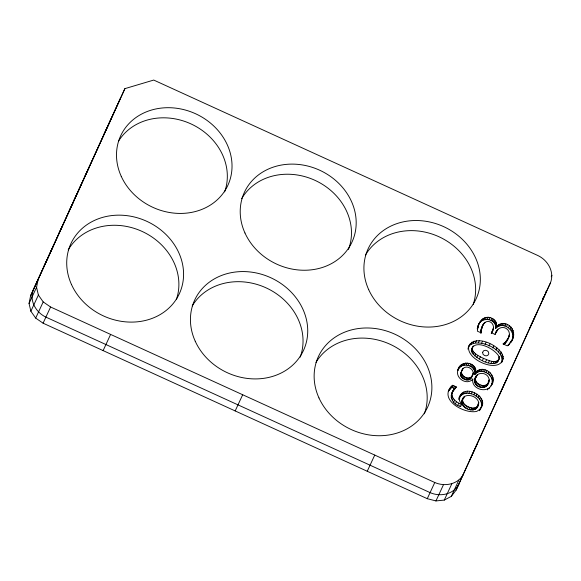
<?xml version="1.0" encoding="UTF-8"?>
<svg xmlns="http://www.w3.org/2000/svg" width="581" height="581" viewBox="0 0 581 581"><rect width="100%" height="100%" fill="white"/><g stroke="black" fill="none" stroke-linecap="round" stroke-linejoin="round"><path stroke-width="0.87" d="M492.848 329.928L491.25 333.392C495.353 329.18 493.806 320.712 486.98 321.496C482.339 322.775 481.177 328.555 480.538 332.76L482.898 325.026M469.179 345.499C463.638 358.695 499.689 374.941 503.168 358.484C503.299 346.123 473.551 332.056 468.242 347.525L470.399 343.516M502.471 360.714L501.534 362.733C505.717 349.471 478.512 337.634 469.463 345.542M481.475 330.742L481.366 332.986L477.364 331.163C477.909 325.585 479.95 318.548 486.326 317.408C492.274 316.122 499.406 322.651 495.6 328.505C497.22 318.163 480.073 316.035 478.01 326.101L479.245 323.356M459.898 396.365L459.389 400.541L461.554 404.543L460.617 406.569C450.602 404.136 447.9 392.524 456.666 387.099L452.664 385.276C437.195 398.936 463.972 414.268 476.725 411.384C496.021 400.585 462.796 379.538 458.569 399.423M461.554 404.543C456.375 402.546 449.36 397.143 452.977 390.933M474.873 374.454C476.42 364.897 460.61 361.157 457.741 370.634C459.571 358.114 480.393 362.834 474.873 374.454C481.467 366.059 496.842 376.452 491.032 385.842C499.152 376.415 483.436 363.263 475.81 372.436M461.735 402.633C461.43 391.703 477.095 394.543 478.729 402.669C478.955 413.483 463.195 411.057 461.735 402.633L463.159 398.217M458.678 368.608C453.456 376.975 466.608 386.474 472.811 379.044C470.813 389.502 488.694 394.39 491.969 383.816M480.93 407.913C485.302 396.772 465.003 387.287 459.302 397.782M474.561 381.02C474.249 371.208 488.098 370.954 489.195 379.821C489.507 389.626 475.657 389.88 474.561 381.02L476.108 376.575M471.75 377.033C470.247 381.187 464.844 380.475 462.185 377.933C458.75 375.166 461.684 371.085 463.297 368.274C468.257 364.098 477.139 371.898 471.445 376.851C466.499 381.063 457.61 373.205 463.297 368.274M472.157 375.922L472.331 374.861M496.537 326.478C506.981 316.943 519.668 332.463 510.539 342.637C518.891 333.291 503.807 319.383 495.6 328.505M508.629 337.459L503.901 344.46C507.591 340.953 511.81 334.402 507.794 329.79C503.407 324.975 496.014 328.301 495.128 334.351M29.05 303.485L30.611 295.736L124.893 88.639L153.733 80.062L537.919 255.56C547.977 260.303 554.797 272.14 550.389 283.005L456.107 490.11L451.299 496.377L444.269 500.081L435.946 500.938L427.267 498.68L43.081 323.181L35.688 318.097L30.873 311.234L29.05 303.485L36.559 287.305L38.121 279.555L124.893 88.639M543.22 297.465L542.879 299.193L550.389 283.005M546.038 291.401L545.69 293.122L456.107 490.11M491.904 331.954L493.567 327.459M471.322 350.423C473.813 337.14 497.67 350.016 499.399 357.802C496.9 371.07 473.079 358.194 471.322 350.423L472.622 347.075M498.091 361.164L499.399 357.802M477.262 407.114L478.621 403.86M487.633 384.288L489.02 381.02M481.605 327.902L483.523 323.878M120.194 98.748L33.429 289.665C29.021 300.537 35.84 312.375 45.899 317.117L430.085 492.615C440.238 497.118 453.645 494.504 458.925 484.038M496.406 331.555L495.099 334.445L491.533 332.811M103.825 134.647L111.334 118.466M84.92 176.37L89.619 166.253M73.998 200.278L81.507 184.097M68.703 212.05L73.402 201.934M59.08 233.09L61.898 227.026M50.845 251.217L53.663 245.146M44.171 265.902L51.68 249.721M30.611 295.736L38.121 279.555M30.873 311.234L38.39 295.054L36.559 287.305M35.688 318.097L43.197 301.909L38.39 295.054M43.081 323.181L50.591 307L43.197 301.909M103.113 350.604L110.622 334.424M235.174 410.934L242.684 394.753M367.236 471.264L374.752 455.076M477.727 326.885L478.664 324.866M479.34 323.501L480.276 321.482M477.778 327.074L478.403 325.723M477.226 328.679L478.163 326.653M458.721 368.841L459.665 366.822M467.865 349.072L468.489 347.721M449.607 388.791L448.271 391.492L451.727 387.295L452.664 385.276M477.313 329.006L477.938 327.655M480.567 321.968L481.504 319.949M449.084 390.171L450.028 388.144M449.549 389.539L450.486 387.512M459.898 367.388L460.835 365.362M450.05 388.936L450.987 386.91M450.573 388.362L451.517 386.336M471.082 344.068L472.019 342.049M481.998 320.777L482.934 318.751M451.132 387.817L452.076 385.791M461.249 366.262L462.193 364.236M483.632 319.92L484.569 317.901M452.352 387.585L453.289 385.559M462.796 365.471L463.74 363.452M473.108 343.117L474.045 341.091M485.389 319.434L486.326 317.408M453.725 388.21L454.662 386.191M460.697 373.271L462.607 369.095M464.466 365.035L465.41 363.016M473.392 345.92L471.685 349.094M481.3 328.795L482.237 326.769M481.039 329.725L481.976 327.699M483.298 324.975L484.242 322.956M460.53 374.324L461.474 372.298M480.828 330.691L481.765 328.672M451.684 393.664L453.376 390.272M475.534 342.674L476.471 340.648M480.661 331.707L481.598 329.681M451.11 395.443L452.054 393.417M453.187 390.991L453.812 389.648M471.452 351.774L472.389 349.755L472.266 348.404M484.438 323.595L485.062 322.244M453.674 390.41L454.306 389.059M460.602 375.319L461.539 373.3M454.211 389.858L454.836 388.507M451.023 397.179L451.96 395.16M480.77 333.189L481.395 331.838M487.205 319.339L488.142 317.313M460.907 376.263L461.844 374.244M455.41 388.166L456.041 386.815M466.209 364.977L467.153 362.958M472.062 353.146L472.999 351.12L472.389 349.755M461.437 377.142L462.374 375.115M451.422 398.878L452.359 396.859M489.064 319.637L490.008 317.611M478.345 342.746L479.289 340.727M462.185 377.933L463.122 375.907M468.025 365.296L468.961 363.27M473.159 354.526L474.096 352.507L472.999 351.12M452.308 400.534L453.253 398.515M463.159 378.645L464.096 376.626M490.989 320.327L491.925 318.308M469.898 365.979L470.842 363.96M474.742 355.942L475.686 353.923L474.096 352.507M453.681 402.139L454.618 400.113M464.342 379.277L465.287 377.258M481.533 343.335L482.47 341.316M492.216 320.988L493.153 318.962M471.176 366.669L472.113 364.643M465.592 379.763L466.536 377.737M493.262 321.758L494.199 319.732M476.834 357.388L477.771 355.369L475.686 353.923M455.519 403.679L456.455 401.66M472.28 367.475L473.217 365.456M466.754 380.018L467.69 377.999M494.126 322.637L495.063 320.61M459.999 396.562L460.944 394.535M473.195 368.412L474.14 366.386M467.828 380.061L468.765 378.035M461.299 395.124L462.236 393.097M485.091 344.439L486.028 342.42M494.801 323.624L495.746 321.605M468.823 379.88L469.76 377.861M473.943 369.465L474.88 367.446M462.846 394.078L463.791 392.052M457.828 405.16L458.772 403.134M469.717 379.48L470.654 377.461M492.383 330.683L493.32 328.664M479.419 358.869L480.364 356.843L477.771 355.369M495.295 324.714L496.232 322.687M470.501 378.877L471.445 376.851M472.643 374.186L473.268 372.842M474.495 370.62L475.432 368.594M471.184 378.057L473.094 373.895M495.593 325.89L496.53 323.864M464.655 393.417L465.592 391.398M474.837 371.833L475.774 369.814M495.695 327.154L496.632 325.128M461.822 401.442L462.759 399.423M463.812 397.092L462.215 400.236M474.96 373.118L475.897 371.092M463.689 398.254L464.633 396.227M472.186 380.388L472.811 379.044M496.69 327.437L497.627 325.411M466.666 393.17L467.603 391.144M475.919 373.336L476.856 371.31M461.953 403.802L462.89 401.783L462.672 400.607M497.866 326.602L498.81 324.583M489.02 346.058L489.957 344.039M482.513 360.38L483.45 358.354C487.975 359.988 495.39 364.345 499.035 359.138M477.066 372.457L478.01 370.438M462.483 404.957L463.42 402.938L462.89 401.783M497.125 330.255L495.47 333.581M499.137 326.006L500.074 323.987M497.045 331.214L497.982 329.195M474.728 379.836L475.672 377.81M475.171 378.594L476.754 375.435M478.323 371.833L479.267 369.806M468.852 393.33L469.789 391.303M476.907 375.871L477.531 374.527M500.495 325.643L501.432 323.624M463.304 406.068L464.241 404.042L463.42 402.938M474.655 382.16L475.592 380.134L475.498 379.001M479.681 371.455L480.625 369.429M475.018 383.242L475.955 381.223L475.592 380.134M501.919 325.52L502.863 323.501M464.393 407.092L465.33 405.066L464.241 404.042M481.141 371.332L482.077 369.305M485.672 361.723L486.609 359.697M471.213 393.903L472.15 391.877M475.643 384.252L476.58 382.233L475.955 381.223M492.811 347.968L493.748 345.942M503.4 325.643L504.337 323.624M465.751 408.022L466.688 406.003L465.33 405.066M482.666 371.47L483.603 369.443M476.507 385.167L477.451 383.148L476.58 382.233M504.925 326.014L505.862 323.987M477.626 385.987L478.562 383.968L477.451 383.148M484.263 371.855L485.2 369.836M488.476 362.711L489.42 360.685M473.74 394.891L474.677 392.865M467.385 408.871L468.322 406.853C471.445 408.494 476.522 408.944 478.199 405.088M506.501 326.624L507.438 324.597M478.984 386.714L479.921 384.695C482.884 386.372 487.277 385.74 488.577 382.269M495.971 349.929L496.915 347.91M427.267 498.68L434.777 482.499C444.93 487.001 458.336 484.387 463.616 473.922M485.927 372.508L486.871 370.482M469.085 409.547L470.029 407.528M490.93 363.336L491.875 361.317M476.122 396.148L477.066 394.129M480.422 387.266L481.358 385.247M508.52 327.742L509.457 325.716M470.683 409.961L471.619 407.942M487.917 373.598L488.853 371.571M481.78 387.571L482.717 385.544M493.037 363.612L493.981 361.585M498.505 351.955L499.442 349.929M472.164 410.113L473.101 408.094M478.09 397.564L479.027 395.545M510.154 329.078L511.098 327.052M483.043 387.621L483.988 385.602M503.32 344.526L504.838 342.441M489.522 374.883L490.466 372.857M494.801 363.532L495.738 361.505M473.537 410.012L474.474 407.985M484.227 387.425L485.164 385.406M504.715 343.705L505.659 341.679M505.455 342.913L506.392 340.894M496.232 363.096L497.169 361.07M498.643 357.794L499.275 356.443M500.401 354.032L501.345 352.013M508.535 336.544L509.479 334.525M474.757 409.649L475.694 407.63M479.63 399.132L480.574 397.113M485.295 386.99L486.232 384.963M506.124 342.1L507.06 340.081M511.411 330.625L512.348 328.606M506.719 341.258L507.656 339.231M509.196 335.949L507.242 340.379M490.763 376.357L491.7 374.331M486.217 386.321L487.154 384.295M488.258 381.848L489.195 379.821M497.329 362.304L498.266 360.285M475.781 409.046L476.718 407.027M477.793 404.696L478.729 402.669M487.001 385.421L487.938 383.395M476.616 408.203L477.553 406.177M512.275 332.397L513.212 330.371M480.756 400.854L481.693 398.827M501.664 356.16L502.601 354.134M491.628 378.028L492.565 376.009M512.732 334.322L513.669 332.296M481.431 402.684L482.375 400.665M435.946 500.938L443.463 484.757M487.539 389.895L488.163 388.551M492.092 379.843L493.037 377.824M502.274 358.317L503.211 356.298M508.244 345.572L511.483 340.619M512.762 336.355L513.698 334.329M508.963 344.707L509.588 343.356M509.334 344.489L510.271 342.463M481.649 404.587L482.586 402.56M489.006 388.689L489.63 387.345M492.151 381.753L493.095 379.727M502.231 360.51L503.168 358.484M512.362 338.491L513.299 336.472M511.062 341.693L512.471 338.708M491.802 383.75L492.739 381.724M479.412 410.745L480.349 408.726M481.402 406.555L482.339 404.529M481.01 407.913L481.634 406.562M444.269 500.081L451.778 483.893M551.231 276.81L551.95 275.256M451.299 496.377L458.808 480.197M529.32 329.02L536.829 312.839M499.493 394.652L507.002 378.463M469.666 460.275L477.175 444.095M479.841 410.026L480.698 408.588M452.432 392.291L452.875 391.667M475.81 377.454L476.594 376.546M508.869 344.221L507.3 345.855L502.979 343.887L503.952 343.175M451.727 387.295L455.097 388.842M50.591 307L434.777 482.499M480.364 356.843L483.45 358.354M466.688 406.003L468.322 406.853M478.562 383.968L479.921 384.695M459.825 405.611L460.617 406.569M118.386 141.394A59.044 51.44 24.9 0 1 191.788 124.283A59.044 51.44 24.9 0 1 224.622 191.897M365.384 255.175A59.494 51.832 24.9 0 1 438.88 236.714A59.494 51.832 24.9 0 1 473.21 304.429M315.97 362.413A60.177 52.428 24.9 0 1 390.904 344.656A60.177 52.428 24.9 0 1 424.348 413.81M68.209 249.903A59.72 52.029 24.9 0 1 142.134 231.441A59.72 52.029 24.9 0 1 176.355 299.614M192.231 305.918A59.952 52.232 24.9 0 1 266.89 288.227A59.952 52.232 24.9 0 1 300.21 357.119M241.652 198.673A59.269 51.636 24.9 0 1 315.803 180.72A59.269 51.636 24.9 0 1 348.447 249.438M482.644 352.289C481.998 355.688 487.924 357.511 488.774 353.88C489.543 350.372 483.508 348.665 482.644 352.289M368.695 289.679A59.494 51.832 24.9 0 0 468.852 309.884A59.494 51.832 24.9 0 0 428.836 221.811A59.494 51.832 24.9 0 0 368.695 289.679M244.971 233.003A59.269 51.636 24.9 0 0 344.744 253.134A59.269 51.636 24.9 0 0 304.88 165.396A59.269 51.636 24.9 0 0 244.971 233.003M318.969 397.927A60.177 52.428 24.9 0 0 420.266 418.364A60.177 52.428 24.9 0 0 379.8 329.282A60.177 52.428 24.9 0 0 318.969 397.927M71.514 284.581A59.72 52.029 24.9 0 0 172.049 304.858A59.72 52.029 24.9 0 0 131.887 216.452A59.72 52.029 24.9 0 0 71.514 284.581M195.245 341.25A59.952 52.232 24.9 0 0 296.157 361.614A59.952 52.232 24.9 0 0 255.843 272.867A59.952 52.232 24.9 0 0 195.245 341.25M121.24 176.333A59.044 51.44 24.9 0 0 220.635 196.378A59.044 51.44 24.9 0 0 180.923 108.981A59.044 51.44 24.9 0 0 121.24 176.333"/></g></svg>
